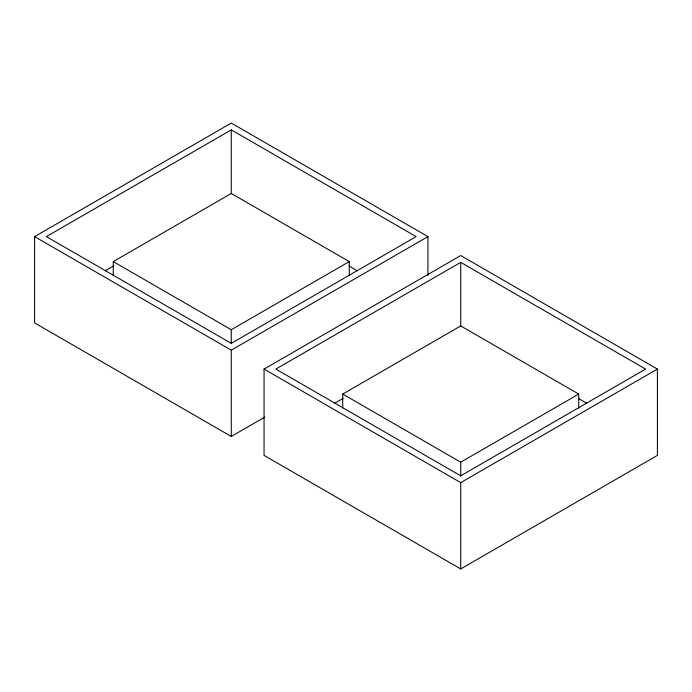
<?xml version="1.0" encoding="UTF-8"?>
<svg xmlns="http://www.w3.org/2000/svg" width="692" height="692" viewBox="0 0 692 692"><rect width="100%" height="100%" fill="white"/><g stroke="black" fill="none" stroke-linecap="round" stroke-linejoin="round"><path stroke-width="1.04" d="M264.828 417.086L231.275 436.462L34.6 322.913L34.6 236.612L231.275 123.064L427.95 236.612L427.95 275.451M231.275 129.88L46.399 236.612L231.275 343.353L416.143 236.612L231.275 129.88L231.275 193.751M113.272 275.615L113.272 261.593L231.275 193.466L349.278 261.593L349.278 275.615M105.227 270.78L113.626 265.936M113.272 261.593L231.275 329.721L349.278 261.593M34.6 236.612L231.275 350.161L427.95 236.612M264.05 369.087L460.725 255.538L657.4 369.087L657.4 455.388L460.725 568.936L264.05 455.388L264.05 369.087L460.725 482.635L657.4 369.087M460.725 262.355L275.857 369.087L460.725 475.819L645.601 369.087L460.725 262.355L460.725 326.226M342.722 408.09L342.722 394.068L460.725 325.941L578.728 394.068L578.728 408.09M334.677 403.254L343.076 398.402M342.722 394.068L460.725 462.195L578.728 394.068M348.924 265.936L357.323 270.78M578.374 398.402L586.773 403.254M460.725 462.195L460.725 476.217M460.725 482.635L460.725 568.936M231.275 329.721L231.275 343.751M231.275 350.161L231.275 436.462"/></g></svg>
